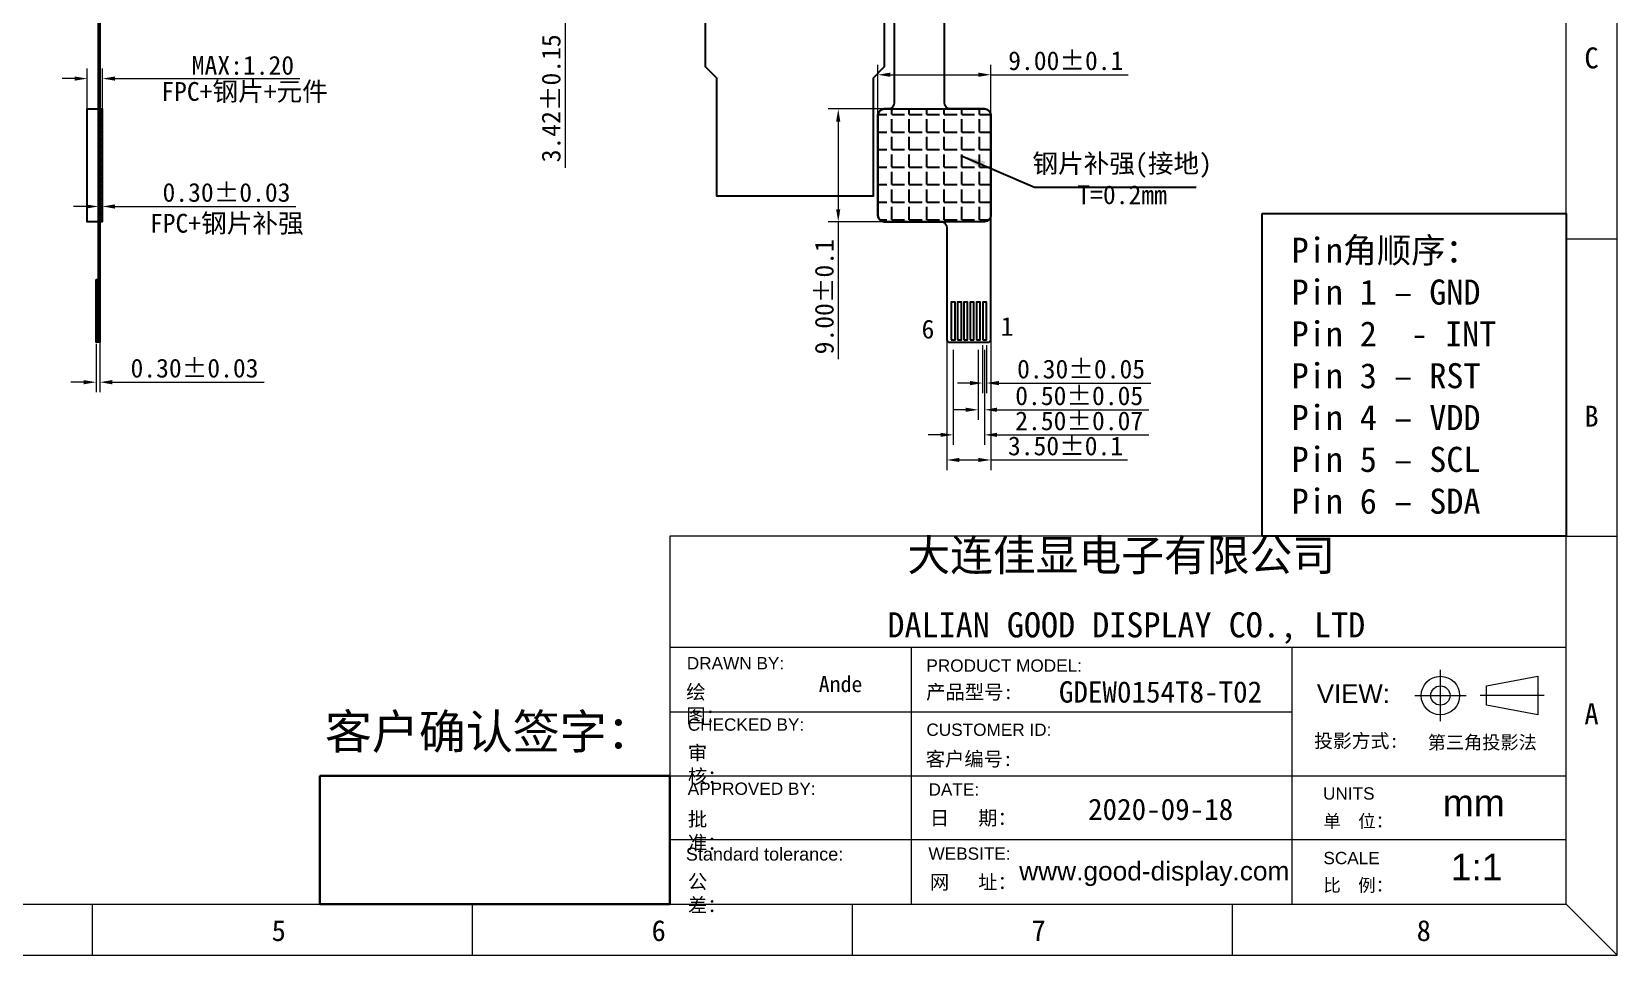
# Model space of a CAD drawing. Header units: millimetres. Extents: x 245 to 9917, y -4466 to 598.
# Drawn here: x 9790.1 to 9916.5, y -4466.3 to -4392.6 of the extents above; entities that cross this region are included whole.
import ezdxf
from ezdxf.enums import TextEntityAlignment as Align

# ---------------------------------------------------------------- set-up
doc = ezdxf.new("R2010")
doc.units = ezdxf.units.MM
doc.header["$LTSCALE"] = 0.2
doc.header["$PDMODE"] = 35
for name, color, linetype in [('DIM', 7, 'Continuous'), ('EMI屏蔽膜', 5, 'Continuous'), ('FILM', 40, 'Continuous'), ('FPC', 5, 'Continuous'), ('LCD', 240, 'Continuous'), ('STIFFENER', 213, 'Continuous')]:
    doc.layers.add(name, color=color, linetype=linetype)
doc.layers.add('Sundenal', color=4, linetype='Continuous', lineweight=20)
doc.layers.add('文字', color=2, linetype='Continuous', lineweight=20)
doc.styles.add('_txtstyle_1.50_0_0', font='simsun.ttc', dxfattribs={"height": 1.5})
doc.styles.add('SimSun_txtstyle_2.00_0_0', font='', dxfattribs={"height": 2})
doc.styles.add('SimSun_txtstyle_2.50_0_0', font='', dxfattribs={"height": 2.5})
doc.styles.get("Standard").update_dxf_attribs({"font": 'isocp2.shx', "bigfont": 'extfont2.shx'})
doc.styles.add('STYLE1', font='arial.ttf')
doc.styles.add('宋体', font='')
doc.styles.get('SimSun_txtstyle_2.00_0_0').set_extended_font_data('SimSun')
doc.styles.get('SimSun_txtstyle_2.50_0_0').set_extended_font_data('SimSun')
doc.styles.get('宋体').set_extended_font_data('SimSun')
doc.dimstyles.new('Sundenal', dxfattribs={"dimtxt": 3.5, "dimasz": 2, "dimexe": 1.5, "dimexo": 0.5, "dimtad": 1, "dimdsep": 46, "dimtxsty": 'Standard', "dimcen": 2.5, "dimadec": 0, "dimazin": 0, "dimtm": 1e-09, "dimtfac": 1, "dimtmove": 0, "dimatfit": 3, "dimfxl": 1, "dimarcsym": 0})
doc.dimstyles.new('Sundenal$0', dxfattribs={"dimtxt": 6, "dimasz": 3, "dimexe": 0.8, "dimexo": 0.8, "dimgap": 0.2, "dimtad": 1, "dimzin": 1, "dimdsep": 46, "dimtxsty": '宋体', "dimcen": 2.5, "dimadec": 0, "dimazin": 0, "dimtfac": 1, "dimtofl": 0, "dimtmove": 0, "dimatfit": 3, "dimfxl": 1, "dimtolj": 1, "dimlwd": 13, "dimlwe": 13, "dimarcsym": 0})

# ---------------------------------------------------------------- blocks, each defined once
blk = doc.blocks.new('*D2')
at = {"layer": 'Defpoints', "color": 0, "transparency": 16777216}
for p in [(9795.72, -4406.56), (9795.42, -4407.47), (9795.72, -4407.27)]:
    blk.add_point(p, dxfattribs=at)
at = {"layer": 'DIM', "color": 0, "lineweight": 13, "transparency": 16777216}
for p, q in [((9795.42, -4406.67), (9795.42, -4405.76)), ((9795.72, -4406.47), (9795.72, -4405.76)), ((9794.42, -4406.56), (9793.42, -4406.56)), ((9796.72, -4406.56), (9811.16, -4406.56))]:
    blk.add_line(p, q, dxfattribs=at)
at = {"layer": 'DIM', "color": 0, "transparency": 16777216}
for points in [[(9794.42, -4406.4), (9794.42, -4406.73), (9795.42, -4406.56)], [(9796.72, -4406.4), (9796.72, -4406.73), (9795.72, -4406.56)]]:
    blk.add_solid(points, dxfattribs=at)
at = {"layer": 'DIM', "color": 0, "lineweight": 30, "transparency": 16777216, "insert": (9805.62, -4405.45), "char_height": 1.5, "attachment_point": 5, "style": '宋体'}
blk.add_mtext('\\A1;0.30±0.03', dxfattribs=at)
blk = doc.blocks.new('*D3')
at = {"layer": 'Defpoints', "color": 0, "transparency": 16777216}
for p in [(9795.22, -4416.7), (9795.52, -4416.6), (9795.52, -4420.57)]:
    blk.add_point(p, dxfattribs=at)
at = {"layer": 'DIM', "color": 0, "lineweight": 13, "transparency": 16777216}
for p, q in [((9795.22, -4417.5), (9795.22, -4421.37)), ((9795.52, -4417.4), (9795.52, -4421.37)), ((9794.22, -4420.57), (9793.22, -4420.57)), ((9796.52, -4420.57), (9808.62, -4420.57))]:
    blk.add_line(p, q, dxfattribs=at)
at = {"layer": 'DIM', "color": 0, "transparency": 16777216}
for points in [[(9794.22, -4420.4), (9794.22, -4420.74), (9795.22, -4420.57)], [(9796.52, -4420.4), (9796.52, -4420.74), (9795.52, -4420.57)]]:
    blk.add_solid(points, dxfattribs=at)
at = {"layer": 'DIM', "color": 0, "lineweight": 30, "transparency": 16777216, "insert": (9803.07, -4419.46), "char_height": 1.5, "attachment_point": 5, "style": '宋体'}
blk.add_mtext('\\A1;0.30±0.03', dxfattribs=at)
blk = doc.blocks.new('*D6')
at = {"layer": 'Defpoints', "color": 0, "transparency": 16777216}
for p in [(9795.72, -4396.37), (9794.52, -4400.13), (9795.72, -4400.13)]:
    blk.add_point(p, dxfattribs=at)
at = {"layer": 'DIM', "color": 0, "lineweight": 13, "transparency": 16777216}
for p, q in [((9794.52, -4399.33), (9794.52, -4395.57)), ((9795.72, -4399.33), (9795.72, -4395.57)), ((9793.52, -4396.37), (9792.52, -4396.37)), ((9796.72, -4396.37), (9811.46, -4396.37))]:
    blk.add_line(p, q, dxfattribs=at)
at = {"layer": 'DIM', "color": 0, "transparency": 16777216}
for points in [[(9793.52, -4396.2), (9793.52, -4396.53), (9794.52, -4396.37)], [(9796.72, -4396.2), (9796.72, -4396.53), (9795.72, -4396.37)]]:
    blk.add_solid(points, dxfattribs=at)
at = {"layer": 'DIM', "color": 0, "lineweight": 30, "transparency": 16777216, "insert": (9806.93, -4395.32), "char_height": 1.5, "attachment_point": 5, "style": '宋体'}
blk.add_mtext('\\A1;MAX:1.20', dxfattribs=at)
blk = doc.blocks.new('*D10')
at = {"layer": 'Defpoints', "color": 0, "transparency": 16777216}
for p in [(9865.91, -4416.81), (9866.21, -4416.81), (9866.21, -4420.64)]:
    blk.add_point(p, dxfattribs=at)
at = {"layer": 'DIM', "color": 0, "lineweight": 13, "transparency": 16777216}
for p, q in [((9865.91, -4417.61), (9865.91, -4421.44)), ((9866.21, -4417.61), (9866.21, -4421.44))]:
    blk.add_line(p, q, dxfattribs=at)
at = {"layer": 'DIM', "color": 0, "lineweight": 18, "transparency": 16777216}
for p, q in [((9864.91, -4420.64), (9863.91, -4420.64)), ((9867.21, -4420.64), (9879.31, -4420.64))]:
    blk.add_line(p, q, dxfattribs=at)
at = {"layer": 'DIM', "color": 0, "transparency": 16777216}
for points in [[(9864.91, -4420.47), (9864.91, -4420.81), (9865.91, -4420.64)], [(9867.21, -4420.47), (9867.21, -4420.81), (9866.21, -4420.64)]]:
    blk.add_solid(points, dxfattribs=at)
at = {"layer": 'DIM', "color": 0, "lineweight": 30, "transparency": 16777216, "insert": (9873.76, -4419.53), "char_height": 1.5, "attachment_point": 5, "style": '宋体'}
blk.add_mtext('\\A1;0.30±0.05', dxfattribs=at)
blk = doc.blocks.new('*D11')
at = {"layer": 'Defpoints', "color": 0, "transparency": 16777216}
for p in [(9865.56, -4417.19), (9866.06, -4417.19), (9866.06, -4422.77)]:
    blk.add_point(p, dxfattribs=at)
at = {"layer": 'DIM', "color": 0, "lineweight": 13, "transparency": 16777216}
for p, q in [((9865.56, -4417.99), (9865.56, -4423.57)), ((9866.06, -4417.99), (9866.06, -4423.57))]:
    blk.add_line(p, q, dxfattribs=at)
at = {"layer": 'DIM', "color": 0, "lineweight": 18, "transparency": 16777216}
for p, q in [((9864.56, -4422.77), (9863.56, -4422.77)), ((9867.06, -4422.77), (9879.16, -4422.77))]:
    blk.add_line(p, q, dxfattribs=at)
at = {"layer": 'DIM', "color": 0, "transparency": 16777216}
for points in [[(9864.56, -4422.6), (9864.56, -4422.93), (9865.56, -4422.77)], [(9867.06, -4422.6), (9867.06, -4422.93), (9866.06, -4422.77)]]:
    blk.add_solid(points, dxfattribs=at)
at = {"layer": 'DIM', "color": 0, "lineweight": 30, "transparency": 16777216, "insert": (9873.61, -4421.66), "char_height": 1.5, "attachment_point": 5, "style": '宋体'}
blk.add_mtext('\\A1;0.50±0.05', dxfattribs=at)
blk = doc.blocks.new('*D12')
at = {"layer": 'Defpoints', "color": 0, "transparency": 16777216}
for p in [(9863.56, -4417.19), (9866.06, -4417.19), (9866.06, -4424.77)]:
    blk.add_point(p, dxfattribs=at)
at = {"layer": 'DIM', "color": 0, "lineweight": 13, "transparency": 16777216}
for p, q in [((9863.56, -4417.99), (9863.56, -4425.57)), ((9866.06, -4417.99), (9866.06, -4425.57))]:
    blk.add_line(p, q, dxfattribs=at)
at = {"layer": 'DIM', "color": 0, "lineweight": 18, "transparency": 16777216}
for p, q in [((9862.56, -4424.77), (9861.56, -4424.77)), ((9867.06, -4424.77), (9879.16, -4424.77))]:
    blk.add_line(p, q, dxfattribs=at)
at = {"layer": 'DIM', "color": 0, "transparency": 16777216}
for points in [[(9862.56, -4424.6), (9862.56, -4424.93), (9863.56, -4424.77)], [(9867.06, -4424.6), (9867.06, -4424.93), (9866.06, -4424.77)]]:
    blk.add_solid(points, dxfattribs=at)
at = {"layer": 'DIM', "color": 0, "lineweight": 30, "transparency": 16777216, "insert": (9873.61, -4423.66), "char_height": 1.5, "attachment_point": 5, "style": '宋体'}
blk.add_mtext('\\A1;2.50±0.07', dxfattribs=at)
blk = doc.blocks.new('*D9')
at = {"layer": 'Defpoints', "color": 0, "transparency": 16777216}
for p in [(9863.06, -4415.96), (9866.56, -4415.96), (9866.56, -4426.77)]:
    blk.add_point(p, dxfattribs=at)
at = {"layer": 'DIM', "color": 0, "lineweight": 13, "transparency": 16777216}
for p, q in [((9863.06, -4416.76), (9863.06, -4427.57)), ((9866.56, -4416.76), (9866.56, -4427.57))]:
    blk.add_line(p, q, dxfattribs=at)
at = {"layer": 'DIM', "color": 0, "lineweight": 18, "transparency": 16777216}
for p, q in [((9864.06, -4426.77), (9865.56, -4426.77)), ((9866.56, -4426.77), (9877.47, -4426.77))]:
    blk.add_line(p, q, dxfattribs=at)
at = {"layer": 'DIM', "color": 0, "transparency": 16777216}
for points in [[(9864.06, -4426.6), (9864.06, -4426.93), (9863.06, -4426.77)], [(9865.56, -4426.6), (9865.56, -4426.93), (9866.56, -4426.77)]]:
    blk.add_solid(points, dxfattribs=at)
at = {"layer": 'DIM', "color": 0, "lineweight": 30, "transparency": 16777216, "insert": (9872.52, -4425.66), "char_height": 1.5, "attachment_point": 5, "style": '宋体'}
blk.add_mtext('\\A1;3.50±0.1', dxfattribs=at)
blk = doc.blocks.new('*D25')
at = {"layer": 'Defpoints', "color": 0, "transparency": 16777216}
for p in [(9866.56, -4396.06), (9857.56, -4401.65), (9866.56, -4401.65)]:
    blk.add_point(p, dxfattribs=at)
at = {"layer": 'DIM', "color": 0, "lineweight": 13, "transparency": 16777216}
for p, q in [((9857.56, -4400.85), (9857.56, -4395.26)), ((9866.56, -4400.85), (9866.56, -4395.26))]:
    blk.add_line(p, q, dxfattribs=at)
at = {"layer": 'DIM', "color": 0, "lineweight": 18, "transparency": 16777216}
for p, q in [((9858.56, -4396.06), (9865.56, -4396.06)), ((9866.56, -4396.06), (9877.51, -4396.06))]:
    blk.add_line(p, q, dxfattribs=at)
at = {"layer": 'DIM', "color": 0, "transparency": 16777216}
for points in [[(9858.56, -4395.89), (9858.56, -4396.23), (9857.56, -4396.06)], [(9865.56, -4395.89), (9865.56, -4396.23), (9866.56, -4396.06)]]:
    blk.add_solid(points, dxfattribs=at)
at = {"layer": 'DIM', "color": 0, "lineweight": 30, "transparency": 16777216, "insert": (9872.54, -4394.95), "char_height": 1.5, "attachment_point": 5, "style": '宋体'}
blk.add_mtext('\\A1;9.00±0.1', dxfattribs=at)
blk = doc.blocks.new('*D26')
at = {"layer": 'Defpoints', "color": 0, "transparency": 16777216}
for p in [(9860.05, -4398.79), (9854.4, -4407.79), (9860.05, -4407.79)]:
    blk.add_point(p, dxfattribs=at)
at = {"layer": 'DIM', "color": 0, "lineweight": 13, "transparency": 16777216}
for p, q in [((9859.25, -4398.79), (9853.6, -4398.79)), ((9859.25, -4407.79), (9853.6, -4407.79))]:
    blk.add_line(p, q, dxfattribs=at)
at = {"layer": 'DIM', "color": 0, "lineweight": 18, "transparency": 16777216}
for p, q in [((9854.4, -4399.79), (9854.4, -4406.79)), ((9854.4, -4407.79), (9854.4, -4418.73))]:
    blk.add_line(p, q, dxfattribs=at)
at = {"layer": 'DIM', "color": 0, "transparency": 16777216}
for points in [[(9854.23, -4399.79), (9854.56, -4399.79), (9854.4, -4398.79)], [(9854.23, -4406.79), (9854.56, -4406.79), (9854.4, -4407.79)]]:
    blk.add_solid(points, dxfattribs=at)
at = {"layer": 'DIM', "color": 0, "lineweight": 30, "transparency": 16777216, "insert": (9853.29, -4413.76), "char_height": 1.5, "attachment_point": 5, "rotation": 90, "style": '宋体'}
blk.add_mtext('\\A1;9.00±0.1', dxfattribs=at)
blk = doc.blocks.new('*D30')
at = {"layer": 'Defpoints', "color": 0, "transparency": 16777216}
for p in [(9837.69, -4387.99), (9832.62, -4391.41), (9837.69, -4391.41)]:
    blk.add_point(p, dxfattribs=at)
at = {"layer": 'DIM', "color": 0, "lineweight": 13, "transparency": 16777216}
for p, q in [((9836.89, -4387.99), (9831.82, -4387.99)), ((9836.89, -4391.41), (9831.82, -4391.41))]:
    blk.add_line(p, q, dxfattribs=at)
at = {"layer": 'DIM', "color": 0, "lineweight": 18, "transparency": 16777216}
for p, q in [((9832.62, -4388.99), (9832.62, -4390.41)), ((9832.62, -4391.41), (9832.62, -4403.47))]:
    blk.add_line(p, q, dxfattribs=at)
at = {"layer": 'DIM', "color": 0, "transparency": 16777216}
for points in [[(9832.45, -4388.99), (9832.79, -4388.99), (9832.62, -4387.99)], [(9832.45, -4390.41), (9832.79, -4390.41), (9832.62, -4391.41)]]:
    blk.add_solid(points, dxfattribs=at)
at = {"layer": 'DIM', "color": 0, "lineweight": 30, "transparency": 16777216, "insert": (9831.51, -4397.94), "char_height": 1.5, "attachment_point": 5, "rotation": 90, "style": '宋体'}
blk.add_mtext('\\A1;3.42±0.15', dxfattribs=at)

msp = doc.modelspace()

# ---------------------------------------------------------------- hatches: boundary and pattern name
at = {"layer": 'FPC', "ltscale": 0.2}
h = msp.add_hatch(dxfattribs=at)
h.set_pattern_fill('ANGLE', color=256, scale=0.2, style=0)
h.set_pattern_definition([(0, (259.8767, -445.7228), (0, 1.397), [1.016, -0.381]), (90, (259.8767, -445.7228), (-1.397, 9e-17), [1.016, -0.381])])
edge = h.paths.add_edge_path()
edge.add_line((9866.064, -4407.7851), (9858.064, -4407.7851))
edge.add_arc((9858.064, -4407.2851), 0.5, 180, 270, ccw=False)
edge.add_line((9857.564, -4407.2851), (9857.564, -4399.2851))
edge.add_arc((9858.064, -4399.2851), 0.5, 90, 180, ccw=False)
edge.add_line((9858.064, -4398.7851), (9866.064, -4398.7851))
edge.add_arc((9866.064, -4399.2851), 0.5, 0, 90, ccw=False)
edge.add_line((9866.564, -4399.2851), (9866.564, -4407.2851))
edge.add_arc((9866.064, -4407.2851), 0.5, 270, 360, ccw=False)
at = {"layer": 'STIFFENER', "ltscale": 0.1}
h = msp.add_hatch(dxfattribs=at)
h.set_pattern_fill('ANGLE', color=256, scale=0.02, style=0)
h.set_pattern_definition([(0, (400.40018, -732.41827), (0, 0.1397), [0.1016, -0.0381]), (90, (400.40018, -732.41827), (-0.1397, 9e-18), [0.1016, -0.0381])])
h.paths.add_polyline_path([(9795.5166, -4398.7851), (9795.7166, -4398.7851), (9795.7166, -4407.7851), (9795.5166, -4407.7851)])
at = {"layer": 'STIFFENER'}
h = msp.add_hatch(dxfattribs=at)
h.set_pattern_fill('ANSI37', color=4, scale=0.02, style=0)
h.set_pattern_definition([(45, (400.100185, -736.61827), (-0.0449012806, 0.0449012806), []), (135, (400.100185, -736.61827), (-0.0449012806, -0.0449012806), [])])
h.paths.add_polyline_path([(9795.2166, -4412.3851), (9795.4166, -4412.3851), (9795.4166, -4417.3851), (9795.2166, -4417.3851)])

# ---------------------------------------------------------------- linework, layer by layer
at = {"ltscale": 0.2}
msp.add_lwpolyline([(9888.1909, -4407.132), (9912.4344, -4407.132), (9912.4344, -4432.851), (9888.1909, -4432.851)], close=True, dxfattribs=at)
at = {"layer": 'EMI屏蔽膜', "ltscale": 0.2}
msp.add_lwpolyline([(9795.4166, -4387.9851), (9795.5166, -4387.9851), (9795.5166, -4417.3851), (9795.4166, -4417.3851)], close=True, dxfattribs=at)
at = {"layer": 'FILM', "color": 0, "ltscale": 0.2}
msp.add_lwpolyline([(9794.5166, -4398.7851), (9795.4166, -4398.7851), (9795.4166, -4407.7851), (9794.5166, -4407.7851)], close=True, dxfattribs=at)
at = {"layer": 'FPC', "ltscale": 0.2}
msp.add_lwpolyline([(9858.864, -4391.4051), (9858.864, -4398.2851, -0.41421356), (9858.364, -4398.7851), (9858.114, -4398.7851), (9858.064, -4398.7851, 0.41421356), (9857.564, -4399.2851), (9857.564, -4407.2851, 0.41421356), (9858.064, -4407.7851), (9862.564, -4407.7851, -0.41421356), (9863.064, -4408.2851), (9863.064, -4417.1851, 0.41421356), (9863.264, -4417.3851), (9866.364, -4417.3851, 0.41421356), (9866.564, -4417.1851), (9866.564, -4399.2851, 0.41421356), (9866.064, -4398.7851), (9863.364, -4398.7851, -0.41421356), (9862.864, -4398.2851), (9862.864, -4391.4051)], format="xyb", dxfattribs=at)
msp.add_lwpolyline([(9866.064, -4407.7851), (9858.064, -4407.7851, -0.41421356), (9857.564, -4407.2851), (9857.564, -4399.2851, -0.41421356), (9858.064, -4398.7851), (9866.064, -4398.7851, -0.41421356), (9866.564, -4399.2851), (9866.564, -4407.2851, -0.41421356)], format="xyb", close=True, dxfattribs=at)
for points in [[(9863.414, -4417.1851), (9863.714, -4417.1851), (9863.714, -4414.1851), (9863.414, -4414.1851)], [(9863.914, -4417.1851), (9864.214, -4417.1851), (9864.214, -4414.1851), (9863.914, -4414.1851)], [(9864.414, -4417.1851), (9864.714, -4417.1851), (9864.714, -4414.1851), (9864.414, -4414.1851)], [(9864.914, -4417.1851), (9865.214, -4417.1851), (9865.214, -4414.1851), (9864.914, -4414.1851)], [(9865.414, -4417.1851), (9865.714, -4417.1851), (9865.714, -4414.1851), (9865.414, -4414.1851)], [(9865.914, -4417.1851), (9866.214, -4417.1851), (9866.214, -4414.1851), (9865.914, -4414.1851)]]:
    msp.add_lwpolyline(points, close=True, dxfattribs=at)
at = {"layer": 'LCD'}
msp.add_lwpolyline([(9842.9914, -4391.4051), (9843.2964, -4391.4051, -0.41421356), (9843.7964, -4391.9051), (9843.7964, -4395.4051), (9844.6964, -4396.3051), (9844.6964, -4405.7051), (9857.1964, -4405.7051), (9857.1964, -4396.3051), (9858.0964, -4395.4051), (9858.0964, -4391.9051, -0.41421356), (9858.5964, -4391.4051), (9858.9014, -4391.4051), (9858.9014, -4390.4051), (9842.9914, -4390.4051)], format="xyb", close=True, dxfattribs=at)
at = {"layer": 'STIFFENER', "ltscale": 0.1}
msp.add_lwpolyline([(9795.5166, -4398.7851), (9795.7166, -4398.7851), (9795.7166, -4407.7851), (9795.5166, -4407.7851)], close=True, dxfattribs=at)
at = {"layer": 'STIFFENER', "color": 4}
msp.add_lwpolyline([(9795.2166, -4412.3851), (9795.4166, -4412.3851), (9795.4166, -4417.3851), (9795.2166, -4417.3851)], close=True, dxfattribs=at)
at = {"layer": 'Sundenal', "ltscale": 0.2}
msp.add_line((9912.4344, -4462.1731), (9916.5144, -4466.2531), dxfattribs=at)
at = {"layer": 'Sundenal', "color": 4}
msp.add_lwpolyline([(9673.7449, -4466.2531), (9916.5144, -4466.2531), (9916.5144, -4294.8924), (9673.7449, -4294.8924)], close=True, dxfattribs=at)
at = {"layer": 'Sundenal', "ltscale": 0.2}
for points in [[(9912.4344, -4298.9724), (9677.8249, -4298.9724), (9677.8249, -4462.1731), (9912.4344, -4462.1731)], [(9912.4344, -4432.851), (9840.9599, -4432.851), (9840.9599, -4462.1731), (9912.4344, -4462.1731)]]:
    msp.add_lwpolyline(points, close=True, dxfattribs=at)
at = {"layer": 'Sundenal', "color": 4}
for points in [[(9912.4344, -4409.1329), (9916.5144, -4409.1329)], [(9912.4344, -4432.851), (9916.5144, -4432.851)], [(9912.4344, -4441.7235), (9873.4522, -4441.7235), (9840.9599, -4441.7235)], [(9860.2034, -4441.7235), (9860.2034, -4462.1731)], [(9840.9599, -4446.8359), (9873.4522, -4446.8359), (9890.5757, -4446.8359)], [(9912.4344, -4457.0607), (9873.4522, -4457.0607), (9840.9599, -4457.0607)], [(9794.9214, -4462.1731), (9794.9214, -4466.2531)], [(9825.2156, -4462.1731), (9825.2156, -4466.2531)], [(9855.5097, -4462.1731), (9855.5097, -4466.2531)], [(9885.8038, -4462.1731), (9885.8038, -4466.2531)]]:
    msp.add_lwpolyline(points, dxfattribs=at)
at = {"layer": 'Sundenal', "color": 4, "ltscale": 0.5}
for points in [[(9890.5757, -4441.7235), (9890.5757, -4457.0607), (9890.5757, -4462.1731)], [(9902.4103, -4447.5921), (9902.4103, -4443.5022)], [(9900.3654, -4445.5471), (9904.4553, -4445.5471)], [(9910.6942, -4445.5471), (9905.5818, -4445.5471)], [(9840.9599, -4451.9483), (9873.4522, -4451.9483), (9896.9708, -4451.9483), (9912.4344, -4451.9483)]]:
    msp.add_lwpolyline(points, dxfattribs=at)
msp.add_lwpolyline([(9910.183, -4444.0134), (9910.183, -4447.0808), (9906.0931, -4446.314), (9906.0931, -4444.7803)], close=True, dxfattribs=at)
for radius in [1.5337, 0.7669]:
    msp.add_circle((9902.4103, -4445.5471), radius, dxfattribs=at)
at = {"layer": '文字', "color": 0, "lineweight": 30}
msp.add_lwpolyline([(9813.0733, -4451.9483), (9840.9599, -4451.9483), (9840.9599, -4462.1731), (9813.0733, -4462.1731)], close=True, dxfattribs=at)

# ---------------------------------------------------------------- texts
at = {"layer": 'DIM', "lineweight": 30, "char_height": 1.5, "attachment_point": 2, "style": '宋体'}
for s, insert, width in [('FPC+钢片+元件', (9807.0606, -4396.6421), 14.682345), ('钢片补强(接地)\\PT=0.2mm', (9877.0337, -4402.3794), 44.971947), ('FPC+钢片补强', (9805.6466, -4407.1493), 13.55301), ('6 ', (9861.5524, -4415.5853), 12.818145), ('1 ', (9867.871, -4415.3706), 12.818145)]:
    msp.add_mtext(s, dxfattribs=dict(at, insert=insert, width=width))
at = {"layer": 'DIM', "color": 18, "true_color": 0x000000, "insert": (9890.5424, -4409.0511), "char_height": 2, "width": 24.522612, "attachment_point": 1, "style": 'SimSun_txtstyle_2.00_0_0'}
msp.add_mtext('{\\C1;Pin角顺序：\\PPin 1 – GND\\PPin 2  - INT\\PPin 3 – RST\\PPin 4 – VDD\\PPin 5 – SCL\\PPin 6 – SDA}', dxfattribs=at)
at = {"layer": 'Sundenal', "color": 4, "style": '宋体'}
for s, p in [('C', (9914.4582, -4394.7196)), ('B', (9914.4582, -4423.2797)), ('A', (9914.4582, -4446.9978)), ('5', (9809.7873, -4464.2841)), ('6', (9840.0814, -4464.2841)), ('7', (9870.3755, -4464.2841)), ('8', (9901.0861, -4464.2841))]:
    msp.add_text(s, height=1.6694, dxfattribs=at).set_placement(p, align=Align.MIDDLE_CENTER)
at = {"layer": 'Sundenal', "color": 4, "true_color": 0x00ffff, "style": '宋体'}
msp.add_text('DALIAN GOOD DISPLAY CO., LTD', height=2, dxfattribs=at).set_placement((9858.319, -4439.912), align=Align.MIDDLE_LEFT)
at = {"layer": 'Sundenal', "color": 4, "ltscale": 0.5, "style": 'STYLE1'}
for s, height, p in [('DRAWN BY:', 0.98046, (9842.3236, -4442.9703)), ('VIEW:', 1.4707, (9892.5612, -4445.3983))]:
    msp.add_text(s, height=height, dxfattribs=at).set_placement(p, align=Align.MIDDLE_LEFT)
at = {"layer": 'Sundenal', "color": 4, "style": 'STYLE1'}
for s, p in [('PRODUCT MODEL:', (9861.424, -4443.1592)), ('CHECKED BY:', (9842.3953, -4447.8611)), ('CUSTOMER ID:', (9861.424, -4448.2716)), ('APPROVED BY:', (9842.3953, -4452.9735))]:
    msp.add_text(s, height=0.980465, dxfattribs=at).set_placement(p, align=Align.MIDDLE_LEFT)
for s, p in [('DATE:', (9861.5944, -4453.5253)), ('WEBSITE:', (9861.5944, -4458.6377))]:
    msp.add_text(s, height=0.98046, dxfattribs=at).set_placement(p)
at = {"layer": 'Sundenal', "color": 4, "ltscale": 0.5, "style": 'STYLE1'}
for s, p in [('UNITS', (9893.0514, -4453.8443)), ('SCALE', (9893.0821, -4458.9912))]:
    msp.add_text(s, height=0.98046, dxfattribs=at).set_placement(p)
at = {"layer": 'Sundenal', "color": 4, "true_color": 0x00ffff}
for s, insert, char_height, width, attachment_point, style in [('大连佳显电子有限公司^J', (9859.9136, -4433.1129), 2.5, 110.031763, 1, 'SimSun_txtstyle_2.50_0_0'), ('{\\fArial|b0|i0|c0|p34;www.good-display.com}', (9879.5958, -4458.7883), 1.5, 15.275873, 2, '_txtstyle_1.50_0_0')]:
    msp.add_mtext(s, dxfattribs=dict(at, insert=insert, char_height=char_height, width=width, attachment_point=attachment_point, style=style))
at = {"layer": 'Sundenal', "color": 4, "ltscale": 0.5, "attachment_point": 1, "style": 'STYLE1'}
for s, insert, char_height, width in [('{\\fSimSun|b0|i0|c134|p54;绘   图：}', (9842.2795, -4444.6991), 1.130239, 6.311718), ('{\\fNSimSun|b0|i0|c134|p49;投影方式:}', (9892.3402, -4448.6069), 1.101258, 7.514707), ('{\\fSimSun|b0|i0|c134|p54;审   核：}', (9842.4087, -4449.5547), 1.130239, 6.460186), ('{\\fArial|b0|i0|c0|p32;mm}', (9902.5973, -4453.0379), 2.126966, 4.921621), ('{\\fSimSun|b0|i0|c134|p54;批   准：}', (9842.4087, -4454.8347), 1.130239, 6.460596), ('{\\fNSimSun|b0|i0|c134|p49;单  位：}', (9893.0789, -4455.0464), 1.019683, 5.619785), ('1:1', (9903.2354, -4458.1549), 2.12697, 4.102916), ('{\\fSimSun|b0|i0|c134|p54;公    差：  }', (9842.4087, -4459.8096), 1.130239, 7.250293), ('{\\fNSimSun|b0|i0|c134|p49;比  例：}', (9893.0789, -4460.1588), 1.019683, 5.420181)]:
    msp.add_mtext(s, dxfattribs=dict(at, insert=insert, char_height=char_height, width=width))
at = {"layer": 'Sundenal', "color": 4, "attachment_point": 1, "style": 'STYLE1'}
for s, insert, char_height, width in [('{\\fSimSun|b0|i0|c134|p54;产品型号:}', (9861.4055, -4444.6991), 1.130239, 7.810918), ('{\\fSimSun|b0|i0|c134|p54;客户编号:}', (9861.371, -4450.0379), 1.130239, 7.320267), ('{\\fSimSun|b0|i0|c134|p54;日   期：}', (9861.7073, -4454.7417), 1.130239, 7.625753), ('{\\fArial|b0|i0|c0|p34;Standard tolerance: }', (9842.2465, -4457.6745), 1.029483, 12.98906), ('{\\fSimSun|b0|i0|c134|p54;网   址：}', (9861.7073, -4459.8541), 1.130239, 7.625753)]:
    msp.add_mtext(s, dxfattribs=dict(at, insert=insert, char_height=char_height, width=width))
at = {"layer": 'Sundenal', "color": 4, "lineweight": 30, "insert": (9901.3967, -4448.7524), "char_height": 1.06348, "width": 9.611765, "attachment_point": 1, "style": '宋体'}
msp.add_mtext('第三角投影法', dxfattribs=at)
at = {"layer": '文字', "ltscale": 0.5, "insert": (9854.5792, -4443.9977), "char_height": 1.27618, "width": 6.380899, "attachment_point": 2, "style": '宋体'}
msp.add_mtext('{\\fSimSun|b0|i0|c134|p54;Ande}', dxfattribs=at)
at = {"layer": '文字', "width": 14.888765, "attachment_point": 5, "style": '宋体'}
for s, insert, char_height in [('GDEW0154T8-T02', (9880.0941, -4445.2737), 1.701573), ('2020-09-18', (9880.1029, -4454.6302), 1.70157)]:
    msp.add_mtext(s, dxfattribs=dict(at, insert=insert, char_height=char_height))
at = {"layer": '文字', "color": 0, "insert": (9826.5721, -4450.1178), "char_height": 2.74522, "width": 29.738603, "attachment_point": 8, "style": '宋体'}
msp.add_mtext('客户确认签字：', dxfattribs=at)

# ---------------------------------------------------------------- dimensions: what is measured, and where the dimension line sits
at = {"layer": 'DIM', "lineweight": 30}
for base, p1, p2, override, picture, middle in [((9832.6196, -4391.4051), (9837.6873, -4387.9851), (9837.6873, -4391.4051), {"dimtxt": 1.5, "dimasz": 1, "dimgap": 0.3, "dimtol": 1, "dimtp": 0.15, "dimtm": 0.15, "dimlwd": 18}, '*D30', (9831.5109, -4397.9384)), ((9854.397, -4407.7851), (9860.0507, -4398.7851), (9860.0507, -4407.7851), {"dimtxt": 1.5, "dimasz": 1, "dimgap": 0.3, "dimtol": 1, "dimtp": 0.1, "dimtm": 0.1, "dimlwd": 18}, '*D26', (9853.2883, -4413.7569))]:
    dim = msp.add_linear_dim(base=base, p1=p1, p2=p2, angle=90, dimstyle='Sundenal$0', override=override, dxfattribs=at)
    dim.commit()
    dim.dimension.update_dxf_attribs({"geometry": picture, "text_midpoint": middle})
dim = msp.add_linear_dim(base=(9795.7166, -4396.3659), p1=(9794.5166, -4400.1281), p2=(9795.7166, -4400.1281), text='MAX:<>', dimstyle='Sundenal$0', override={"dimtxt": 1.5, "dimasz": 1, "dimgap": 0.3, "dimlfac": 1, "dimtol": 0, "dimlim": 0, "dimtp": 0.03, "dimtm": 0.03}, dxfattribs=at)
dim.commit()
dim.dimension.update_dxf_attribs({"geometry": '*D6', "text_midpoint": (9806.9332, -4396.3659), "dimtype": 160})
for base, p1, p2, override, picture, middle in [((9866.564, -4396.0587), (9857.564, -4401.6503), (9866.564, -4401.6503), {"dimtxt": 1.5, "dimasz": 1, "dimgap": 0.3, "dimtol": 1, "dimtp": 0.1, "dimtm": 0.1, "dimlwd": 18}, '*D25', (9872.5358, -4394.95)), ((9866.564, -4426.7663), (9863.064, -4415.9551), (9866.564, -4415.9551), {"dimtxt": 1.5, "dimasz": 1, "dimgap": 0.3, "dimtol": 1, "dimtp": 0.1, "dimtm": 0.1, "dimlwd": 18}, '*D9', (9872.5191, -4425.6576)), ((9866.064, -4424.7663), (9863.564, -4417.1851), (9866.064, -4417.1851), {"dimtxt": 1.5, "dimasz": 1, "dimgap": 0.3, "dimtol": 1, "dimtp": 0.07, "dimtm": 0.07, "dimlwd": 18}, '*D12', (9873.6098, -4423.6576)), ((9866.064, -4422.7663), (9865.564, -4417.1851), (9866.064, -4417.1851), {"dimtxt": 1.5, "dimasz": 1, "dimgap": 0.3, "dimtol": 1, "dimtp": 0.05, "dimtm": 0.05, "dimlwd": 18}, '*D11', (9873.6098, -4421.6576)), ((9866.214, -4420.6407), (9865.914, -4416.8083), (9866.214, -4416.8083), {"dimtxt": 1.5, "dimasz": 1, "dimgap": 0.3, "dimtol": 1, "dimtp": 0.05, "dimtm": 0.05, "dimlwd": 18}, '*D10', (9873.7598, -4419.532))]:
    dim = msp.add_linear_dim(base=base, p1=p1, p2=p2, dimstyle='Sundenal$0', override=override, dxfattribs=at)
    dim.commit()
    dim.dimension.update_dxf_attribs({"geometry": picture, "text_midpoint": middle})
for base, p1, p2, picture, middle in [((9795.7166, -4406.5624), (9795.4166, -4407.4747), (9795.7166, -4407.274), '*D2', (9805.6191, -4406.5624)), ((9795.5166, -4420.5702), (9795.2166, -4416.7044), (9795.5166, -4416.6044), '*D3', (9803.0736, -4420.5702))]:
    dim = msp.add_linear_dim(base=base, p1=p1, p2=p2, dimstyle='Sundenal$0', override={"dimtxt": 1.5, "dimasz": 1, "dimgap": 0.3, "dimlfac": 1, "dimtol": 1, "dimlim": 0, "dimtp": 0.03, "dimtm": 0.03}, dxfattribs=at)
    dim.commit()
    dim.dimension.update_dxf_attribs({"geometry": picture, "text_midpoint": middle, "dimtype": 160})

# ---------------------------------------------------------------- leaders
at = {"layer": 'DIM', "ltscale": 0.2}
msp.add_leader([(9864.1721, -4402.4968), (9870.0478, -4405.0161), (9882.9261, -4405.0161)], dimstyle='Sundenal', override={"dimgap": 0.625, "dimtad": 0, "dimfxl": 0.8}, dxfattribs=at)

doc.saveas('drawing.dxf')
